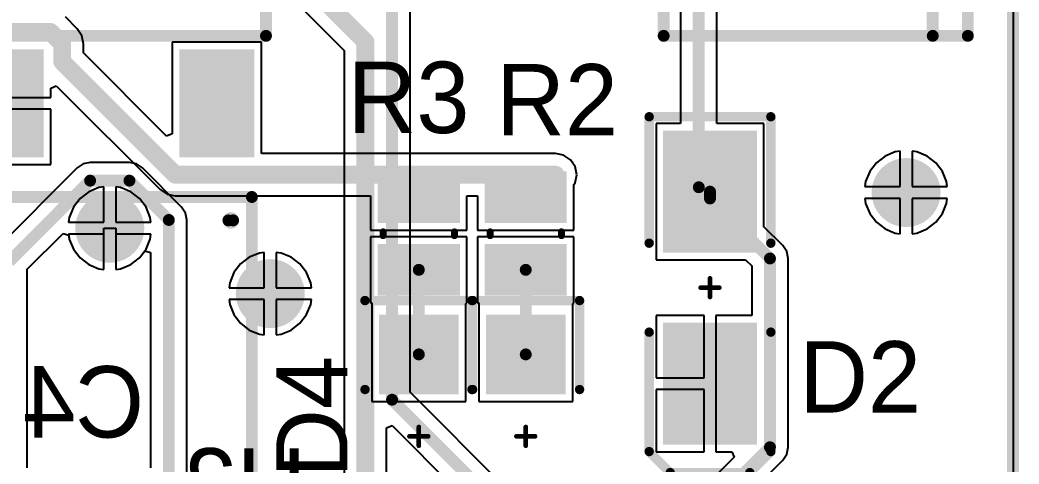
# Model space of a CAD drawing. Extents: x 60.8 to 138.7, y 69.3 to 128.3.
# Drawn here: x 104.51 to 125.86, y 105.33 to 114.81 of the extents above; entities that cross this region are included whole.
import ezdxf

# ---------------------------------------------------------------- set-up
doc = ezdxf.new("R2010")
doc.units = 0
doc.layers.get('0').update_dxf_attribs({"linetype": 'CONTINUOUS'})
for name, color, linetype in [('BOTTOMLAYER', 5, 'CONTINUOUS'), ('BOTTOMOVERLAY', 54, 'CONTINUOUS'), ('BOTTOMSOLDER', 6, 'CONTINUOUS'), ('MECHANICAL1', 6, 'CONTINUOUS'), ('MULTILAYER', 9, 'CONTINUOUS'), ('TOPLAYER', 1, 'CONTINUOUS'), ('TOPOVERLAY', 2, 'CONTINUOUS'), ('TOPPASTE', 8, 'CONTINUOUS'), ('TOPSOLDER', 216, 'CONTINUOUS')]:
    doc.layers.add(name, color=color, linetype=linetype)

# ---------------------------------------------------------------- blocks, each defined once
blk = doc.blocks.new('DSO_C2_X1_8_24')
at = {"layer": 'MECHANICAL1', "const_width": 0.1}
for points in [[(0, -0.2), (0, 0.2)], [(0.2, 0), (-0.2, 0)]]:
    blk.add_lwpolyline(points, dxfattribs=at)
at = {"layer": 'MECHANICAL1', "const_width": 0.05}
for points in [[(-0.025, 0.2, 1), (0.025, 0.2, 1)], [(-0.225, 0, 1), (-0.175, 0, 1)], [(0.175, 0, 1), (0.225, 0, 1)], [(-0.025, -0.2, 1), (0.025, -0.2, 1)]]:
    blk.add_lwpolyline(points, format="xyb", close=True, dxfattribs=at)
at = {"layer": 'TOPLAYER'}
for points in [[(-3.25, -0.9), (-0.85, -0.9), (-3.25, 0.9), (-0.85, 0.9)], [(0.85, -0.9), (3.25, -0.9), (0.85, 0.9), (3.25, 0.9)]]:
    blk.add_solid(points, dxfattribs=at)
at = {"layer": 'TOPOVERLAY', "const_width": 0.2}
for points in [[(-3.65, -1.3), (-3.65, 1.3)], [(-0.95, 1.3), (-3.65, 1.3)], [(3.5, 1.3), (0.95, 1.3)], [(3.95, 0.85), (3.5, 1.3)], [(3.95, -0.85), (3.95, 0.85)], [(3.5, -1.3), (3.95, -0.85)], [(-0.95, -1.3), (-3.65, -1.3)], [(3.5, -1.3), (0.95, -1.3)]]:
    blk.add_lwpolyline(points, dxfattribs=at)
at = {"layer": 'TOPOVERLAY', "const_width": 0.1}
for points in [[(-3.7, 1.3, 1), (-3.6, 1.3, 1)], [(-3.7, 1.3, 1), (-3.6, 1.3, 1)], [(-1, 1.3, 1), (-0.9, 1.3, 1)], [(0.9, 1.3, 1), (1, 1.3, 1)], [(3.45, 1.3, 1), (3.55, 1.3, 1)], [(3.45, 1.3, 1), (3.55, 1.3, 1)], [(3.9, 0.85, 1), (4, 0.85, 1)], [(3.9, 0.85, 1), (4, 0.85, 1)], [(3.9, -0.85, 1), (4, -0.85, 1)], [(3.9, -0.85, 1), (4, -0.85, 1)], [(-3.7, -1.3, 1), (-3.6, -1.3, 1)], [(-3.7, -1.3, 1), (-3.6, -1.3, 1)], [(-1, -1.3, 1), (-0.9, -1.3, 1)], [(0.9, -1.3, 1), (1, -1.3, 1)], [(3.45, -1.3, 1), (3.55, -1.3, 1)], [(3.45, -1.3, 1), (3.55, -1.3, 1)]]:
    blk.add_lwpolyline(points, format="xyb", close=True, dxfattribs=at)
at = {"layer": 'TOPPASTE'}
for points in [[(-3.25, -0.9), (-0.85, -0.9), (-3.25, 0.9), (-0.85, 0.9)], [(0.85, -0.9), (3.25, -0.9), (0.85, 0.9), (3.25, 0.9)]]:
    blk.add_solid(points, dxfattribs=at)
at = {"layer": 'TOPSOLDER'}
for points in [[(-3.352, -1.002), (-0.748, -1.002), (-3.352, 1.002), (-0.748, 1.002)], [(0.748, -1.002), (3.352, -1.002), (0.748, 1.002), (3.352, 1.002)]]:
    blk.add_solid(points, dxfattribs=at)
blk = doc.blocks.new('LED1206Y_25')
at = {"layer": 'MECHANICAL1', "const_width": 0.1}
for points in [[(0, -0.2), (0, 0.2)], [(0.2, 0), (-0.2, 0)]]:
    blk.add_lwpolyline(points, dxfattribs=at)
at = {"layer": 'MECHANICAL1', "const_width": 0.05}
for points in [[(-0.025, 0.2, 1), (0.025, 0.2, 1)], [(-0.225, 0, 1), (-0.175, 0, 1)], [(0.175, 0, 1), (0.225, 0, 1)], [(-0.025, -0.2, 1), (0.025, -0.2, 1)]]:
    blk.add_lwpolyline(points, format="xyb", close=True, dxfattribs=at)
at = {"layer": 'TOPLAYER'}
for points in [[(-2.5, -0.75), (-1, -0.75), (-2.5, 0.75), (-1, 0.75)], [(1, -0.75), (2.5, -0.75), (1, 0.75), (2.5, 0.75)]]:
    blk.add_solid(points, dxfattribs=at)
at = {"layer": 'TOPOVERLAY', "const_width": 0.2}
for points in [[(-1, 1.15), (-2.9, 1.15)], [(-2.9, -1.15), (-2.9, 1.15)], [(2.7, 1.15), (1, 1.15)], [(3.2, 0.75), (2.7, 1.15)], [(3.2, -0.75), (3.2, 0.75)], [(2.7, -1.15), (3.2, -0.75)], [(-1, -1.15), (-2.9, -1.15)], [(2.7, -1.15), (1, -1.15)]]:
    blk.add_lwpolyline(points, dxfattribs=at)
at = {"layer": 'TOPOVERLAY', "const_width": 0.1}
for points in [[(-2.95, 1.15, 1), (-2.85, 1.15, 1)], [(-2.95, 1.15, 1), (-2.85, 1.15, 1)], [(-1.05, 1.15, 1), (-0.95, 1.15, 1)], [(0.95, 1.15, 1), (1.05, 1.15, 1)], [(2.65, 1.15, 1), (2.75, 1.15, 1)], [(2.65, 1.15, 1), (2.75, 1.15, 1)], [(3.15, 0.75, 1), (3.25, 0.75, 1)], [(3.15, 0.75, 1), (3.25, 0.75, 1)], [(3.15, -0.75, 1), (3.25, -0.75, 1)], [(3.15, -0.75, 1), (3.25, -0.75, 1)], [(-2.95, -1.15, 1), (-2.85, -1.15, 1)], [(-2.95, -1.15, 1), (-2.85, -1.15, 1)], [(-1.05, -1.15, 1), (-0.95, -1.15, 1)], [(0.95, -1.15, 1), (1.05, -1.15, 1)], [(2.65, -1.15, 1), (2.75, -1.15, 1)], [(2.65, -1.15, 1), (2.75, -1.15, 1)]]:
    blk.add_lwpolyline(points, format="xyb", close=True, dxfattribs=at)
at = {"layer": 'TOPPASTE'}
for points in [[(-2.5, -0.75), (-1, -0.75), (-2.5, 0.75), (-1, 0.75)], [(1, -0.75), (2.5, -0.75), (1, 0.75), (2.5, 0.75)]]:
    blk.add_solid(points, dxfattribs=at)
at = {"layer": 'TOPSOLDER'}
for points in [[(-2.602, -0.852), (-0.898, -0.852), (-2.602, 0.852), (-0.898, 0.852)], [(0.898, -0.852), (2.602, -0.852), (0.898, 0.852), (2.602, 0.852)]]:
    blk.add_solid(points, dxfattribs=at)
blk = doc.blocks.new('LED1206Y_26')
at = {"layer": 'MECHANICAL1', "const_width": 0.1}
for points in [[(0, -0.2), (0, 0.2)], [(0.2, 0), (-0.2, 0)]]:
    blk.add_lwpolyline(points, dxfattribs=at)
at = {"layer": 'MECHANICAL1', "const_width": 0.05}
for points in [[(-0.025, 0.2, 1), (0.025, 0.2, 1)], [(-0.225, 0, 1), (-0.175, 0, 1)], [(0.175, 0, 1), (0.225, 0, 1)], [(-0.025, -0.2, 1), (0.025, -0.2, 1)]]:
    blk.add_lwpolyline(points, format="xyb", close=True, dxfattribs=at)
at = {"layer": 'TOPLAYER'}
for points in [[(-2.5, -0.75), (-1, -0.75), (-2.5, 0.75), (-1, 0.75)], [(1, -0.75), (2.5, -0.75), (1, 0.75), (2.5, 0.75)]]:
    blk.add_solid(points, dxfattribs=at)
at = {"layer": 'TOPOVERLAY', "const_width": 0.2}
for points in [[(-1, 1.15), (-2.9, 1.15)], [(-2.9, -1.15), (-2.9, 1.15)], [(2.7, 1.15), (1, 1.15)], [(3.2, 0.75), (2.7, 1.15)], [(3.2, -0.75), (3.2, 0.75)], [(2.7, -1.15), (3.2, -0.75)], [(-1, -1.15), (-2.9, -1.15)], [(2.7, -1.15), (1, -1.15)]]:
    blk.add_lwpolyline(points, dxfattribs=at)
at = {"layer": 'TOPOVERLAY', "const_width": 0.1}
for points in [[(-2.95, 1.15, 1), (-2.85, 1.15, 1)], [(-2.95, 1.15, 1), (-2.85, 1.15, 1)], [(-1.05, 1.15, 1), (-0.95, 1.15, 1)], [(0.95, 1.15, 1), (1.05, 1.15, 1)], [(2.65, 1.15, 1), (2.75, 1.15, 1)], [(2.65, 1.15, 1), (2.75, 1.15, 1)], [(3.15, 0.75, 1), (3.25, 0.75, 1)], [(3.15, 0.75, 1), (3.25, 0.75, 1)], [(3.15, -0.75, 1), (3.25, -0.75, 1)], [(3.15, -0.75, 1), (3.25, -0.75, 1)], [(-2.95, -1.15, 1), (-2.85, -1.15, 1)], [(-2.95, -1.15, 1), (-2.85, -1.15, 1)], [(-1.05, -1.15, 1), (-0.95, -1.15, 1)], [(0.95, -1.15, 1), (1.05, -1.15, 1)], [(2.65, -1.15, 1), (2.75, -1.15, 1)], [(2.65, -1.15, 1), (2.75, -1.15, 1)]]:
    blk.add_lwpolyline(points, format="xyb", close=True, dxfattribs=at)
at = {"layer": 'TOPPASTE'}
for points in [[(-2.5, -0.75), (-1, -0.75), (-2.5, 0.75), (-1, 0.75)], [(1, -0.75), (2.5, -0.75), (1, 0.75), (2.5, 0.75)]]:
    blk.add_solid(points, dxfattribs=at)
at = {"layer": 'TOPSOLDER'}
for points in [[(-2.602, -0.852), (-0.898, -0.852), (-2.602, 0.852), (-0.898, 0.852)], [(0.898, -0.852), (2.602, -0.852), (0.898, 0.852), (2.602, 0.852)]]:
    blk.add_solid(points, dxfattribs=at)
blk = doc.blocks.new('F____H______5_20___28')
at = {"layer": 'TOPOVERLAY', "const_width": 0.254}
for points in [[(5.75, -2.75), (5.75, -1.75)], [(14.25, -2.75), (14.25, -1.75)], [(20, -2.75), (20, -1.75)], [(20.75, -2.75), (20.75, -1.75)], [(-0.75, -2.75), (5.75, -2.75)], [(14.25, -2.75), (20.75, -2.75)]]:
    blk.add_lwpolyline(points, dxfattribs=at)
at = {"layer": 'TOPOVERLAY', "const_width": 0.127}
for points in [[(5.687, -2.75, 1), (5.814, -2.75, 1)], [(5.687, -2.75, 1), (5.814, -2.75, 1)], [(14.186, -2.75, 1), (14.313, -2.75, 1)], [(14.186, -2.75, 1), (14.313, -2.75, 1)], [(19.937, -2.75, 1), (20.064, -2.75, 1)], [(20.687, -2.75, 1), (20.814, -2.75, 1)], [(20.687, -2.75, 1), (20.814, -2.75, 1)]]:
    blk.add_lwpolyline(points, format="xyb", close=True, dxfattribs=at)
blk = doc.blocks.new('C0805R_42')
at = {"layer": 'TOPLAYER'}
for points in [[(-0.45, -0.775), (0.45, -0.775), (-0.45, 0.775), (0.45, 0.775)], [(1.1, -0.775), (2, -0.775), (1.1, 0.775), (2, 0.775)]]:
    blk.add_solid(points, dxfattribs=at)
at = {"layer": 'TOPOVERLAY', "const_width": 0.15}
for points in [[(0.73, 0.762), (0.81, 0.762)], [(0.73, -0.762), (0.81, -0.762)]]:
    blk.add_lwpolyline(points, dxfattribs=at)
at = {"layer": 'TOPOVERLAY', "const_width": 0.075}
for points in [[(0.693, 0.762, 1), (0.768, 0.762, 1)], [(0.773, 0.762, 1), (0.848, 0.762, 1)], [(0.693, -0.762, 1), (0.768, -0.762, 1)], [(0.773, -0.762, 1), (0.848, -0.762, 1)]]:
    blk.add_lwpolyline(points, format="xyb", close=True, dxfattribs=at)
at = {"layer": 'TOPPASTE'}
for points in [[(-0.45, -0.775), (0.45, -0.775), (-0.45, 0.775), (0.45, 0.775)], [(1.1, -0.775), (2, -0.775), (1.1, 0.775), (2, 0.775)]]:
    blk.add_solid(points, dxfattribs=at)
at = {"layer": 'TOPSOLDER'}
for points in [[(-0.552, -0.877), (0.552, -0.877), (-0.552, 0.877), (0.552, 0.877)], [(0.998, -0.877), (2.102, -0.877), (0.998, 0.877), (2.102, 0.877)]]:
    blk.add_solid(points, dxfattribs=at)
blk = doc.blocks.new('C0805R_43')
at = {"layer": 'TOPLAYER'}
for points in [[(-0.45, -0.775), (0.45, -0.775), (-0.45, 0.775), (0.45, 0.775)], [(1.1, -0.775), (2, -0.775), (1.1, 0.775), (2, 0.775)]]:
    blk.add_solid(points, dxfattribs=at)
at = {"layer": 'TOPOVERLAY', "const_width": 0.15}
for points in [[(0.73, 0.762), (0.81, 0.762)], [(0.73, -0.762), (0.81, -0.762)]]:
    blk.add_lwpolyline(points, dxfattribs=at)
at = {"layer": 'TOPOVERLAY', "const_width": 0.075}
for points in [[(0.693, 0.762, 1), (0.768, 0.762, 1)], [(0.773, 0.762, 1), (0.848, 0.762, 1)], [(0.693, -0.762, 1), (0.768, -0.762, 1)], [(0.773, -0.762, 1), (0.848, -0.762, 1)]]:
    blk.add_lwpolyline(points, format="xyb", close=True, dxfattribs=at)
at = {"layer": 'TOPPASTE'}
for points in [[(-0.45, -0.775), (0.45, -0.775), (-0.45, 0.775), (0.45, 0.775)], [(1.1, -0.775), (2, -0.775), (1.1, 0.775), (2, 0.775)]]:
    blk.add_solid(points, dxfattribs=at)
at = {"layer": 'TOPSOLDER'}
for points in [[(-0.552, -0.877), (0.552, -0.877), (-0.552, 0.877), (0.552, 0.877)], [(0.998, -0.877), (2.102, -0.877), (0.998, 0.877), (2.102, 0.877)]]:
    blk.add_solid(points, dxfattribs=at)
blk = doc.blocks.new('SPST_NO_62')
at = {"layer": 'TOPLAYER'}
for points in [[(-0.7, 8.95), (0.7, 8.95), (-0.7, 11.05), (0.7, 11.05)], [(3.8, 8.95), (5.2, 8.95), (3.8, 11.05), (5.2, 11.05)], [(-0.7, -1.05), (0.7, -1.05), (-0.7, 1.05), (0.7, 1.05)], [(3.8, -1.05), (5.2, -1.05), (3.8, 1.05), (5.2, 1.05)]]:
    blk.add_solid(points, dxfattribs=at)
at = {"layer": 'TOPOVERLAY', "const_width": 0.254}
for points in [[(-0.75, 8), (-0.75, 2)], [(5.25, 8), (-0.75, 8)], [(5.25, 8), (5.25, 2)], [(5.25, 2), (-0.75, 2)]]:
    blk.add_lwpolyline(points, dxfattribs=at)
at = {"layer": 'TOPOVERLAY'}
for points, const_width in [([(-0.814, 8, 1), (-0.687, 8, 1)], 0.127), ([(-0.814, 8, 1), (-0.687, 8, 1)], 0.127), ([(5.186, 8, 1), (5.313, 8, 1)], 0.127), ([(5.186, 8, 1), (5.313, 8, 1)], 0.127), ([(-0.25, 2.5, 1), (-0.35, 2.5, 1)], 0.254), ([(-0.413, 2.5, 1), (-0.286, 2.5, 1)], 0.127), ([(-0.313, 2.5, 1), (-0.186, 2.5, 1)], 0.127), ([(-0.814, 2, 1), (-0.687, 2, 1)], 0.127), ([(-0.814, 2, 1), (-0.687, 2, 1)], 0.127), ([(5.186, 2, 1), (5.313, 2, 1)], 0.127), ([(5.186, 2, 1), (5.313, 2, 1)], 0.127)]:
    blk.add_lwpolyline(points, format="xyb", close=True, dxfattribs=dict(at, const_width=const_width))
at = {"layer": 'TOPPASTE'}
for points in [[(-0.7, 8.95), (0.7, 8.95), (-0.7, 11.05), (0.7, 11.05)], [(3.8, 8.95), (5.2, 8.95), (3.8, 11.05), (5.2, 11.05)], [(-0.7, -1.05), (0.7, -1.05), (-0.7, 1.05), (0.7, 1.05)], [(3.8, -1.05), (5.2, -1.05), (3.8, 1.05), (5.2, 1.05)]]:
    blk.add_solid(points, dxfattribs=at)
at = {"layer": 'TOPSOLDER'}
for points in [[(-0.802, 8.848), (0.802, 8.848), (-0.802, 11.152), (0.802, 11.152)], [(3.698, 8.848), (5.302, 8.848), (3.698, 11.152), (5.302, 11.152)], [(-0.802, -1.152), (0.802, -1.152), (-0.802, 1.152), (0.802, 1.152)], [(3.698, -1.152), (5.302, -1.152), (3.698, 1.152), (5.302, 1.152)]]:
    blk.add_solid(points, dxfattribs=at)

msp = doc.modelspace()

# ---------------------------------------------------------------- linework, layer by layer
at = {"layer": 'BOTTOMLAYER'}
for p, q in [((112.847, 106.861), (112.847, 117.505)), ((125.73, 116.451), (125.73, 69.469)), ((109.891, 115.702), (111.434, 114.159)), ((111.434, 114.159), (111.434, 102.859)), ((122.996, 111.902), (122.81, 111.759)), ((123.212, 111.991), (122.996, 111.902)), ((123.317, 112.005), (123.212, 111.991)), ((123.317, 111.252), (123.317, 112.005)), ((123.676, 111.991), (123.571, 112.005)), ((123.571, 112.005), (123.571, 111.252)), ((123.892, 111.902), (123.676, 111.991)), ((124.078, 111.759), (123.892, 111.902)), ((105.857, 111.738), (105.73, 111.654)), ((106.005, 111.767), (105.857, 111.738)), ((106.847, 111.767), (106.005, 111.767)), ((106.995, 111.738), (106.847, 111.767)), ((107.122, 111.654), (106.995, 111.738)), ((122.81, 111.759), (122.667, 111.573)), ((124.221, 111.573), (124.078, 111.759)), ((105.73, 111.654), (104, 109.924)), ((107.962, 110.814), (107.122, 111.654)), ((122.667, 111.573), (122.578, 111.357)), ((124.31, 111.357), (124.221, 111.573)), ((122.578, 111.357), (122.564, 111.252)), ((122.564, 111.252), (123.317, 111.252)), ((123.571, 111.252), (124.324, 111.252)), ((124.324, 111.252), (124.31, 111.357)), ((108.046, 110.687), (107.962, 110.814)), ((123.317, 110.998), (122.564, 110.998)), ((122.564, 110.998), (122.578, 110.893)), ((122.578, 110.893), (122.667, 110.677)), ((123.317, 110.245), (123.317, 110.998)), ((124.324, 110.998), (123.571, 110.998)), ((123.571, 110.998), (123.571, 110.245)), ((124.221, 110.677), (124.31, 110.893)), ((124.31, 110.893), (124.324, 110.998)), ((108.075, 110.539), (108.046, 110.687)), ((122.667, 110.677), (122.81, 110.491)), ((124.078, 110.491), (124.221, 110.677)), ((108.075, 102.383), (108.075, 110.539)), ((122.81, 110.491), (122.996, 110.348)), ((123.892, 110.348), (124.078, 110.491)), ((104.663, 109.488), (105.429, 110.253)), ((105.429, 110.253), (105.549, 110.213)), ((105.549, 110.213), (105.56, 110.131)), ((106.299, 109.483), (106.299, 110.363)), ((106.299, 110.363), (106.553, 110.363)), ((106.553, 110.363), (106.553, 109.483)), ((122.996, 110.348), (123.212, 110.259)), ((123.212, 110.259), (123.317, 110.245)), ((123.571, 110.245), (123.676, 110.259)), ((123.676, 110.259), (123.892, 110.348)), ((105.56, 110.131), (105.649, 109.915)), ((105.649, 109.915), (105.792, 109.729)), ((107.06, 109.729), (107.178, 109.883)), ((107.178, 109.883), (107.299, 109.842)), ((107.299, 109.842), (107.299, 105.244)), ((109.407, 109.743), (109.221, 109.6)), ((109.623, 109.832), (109.407, 109.743)), ((109.728, 109.846), (109.623, 109.832)), ((109.728, 109.093), (109.728, 109.846)), ((110.087, 109.832), (109.982, 109.846)), ((109.982, 109.846), (109.982, 109.093)), ((110.303, 109.743), (110.087, 109.832)), ((110.489, 109.6), (110.303, 109.743)), ((105.792, 109.729), (105.978, 109.586)), ((105.978, 109.586), (106.194, 109.497)), ((106.658, 109.497), (106.874, 109.586)), ((106.874, 109.586), (107.06, 109.729)), ((109.221, 109.6), (109.078, 109.414)), ((110.632, 109.414), (110.489, 109.6)), ((104.663, 105.244), (104.663, 109.488)), ((106.194, 109.497), (106.299, 109.483)), ((106.553, 109.483), (106.658, 109.497)), ((109.078, 109.414), (108.989, 109.198)), ((110.721, 109.198), (110.632, 109.414)), ((108.989, 109.198), (108.975, 109.093)), ((110.735, 109.093), (110.721, 109.198)), ((108.975, 109.093), (109.728, 109.093)), ((109.982, 109.093), (110.735, 109.093)), ((109.728, 108.839), (108.975, 108.839)), ((108.975, 108.839), (108.989, 108.734)), ((108.989, 108.734), (109.078, 108.518)), ((109.728, 108.086), (109.728, 108.839)), ((110.735, 108.839), (109.982, 108.839)), ((109.982, 108.839), (109.982, 108.086)), ((110.632, 108.518), (110.721, 108.734)), ((110.721, 108.734), (110.735, 108.839)), ((109.078, 108.518), (109.221, 108.332)), ((110.489, 108.332), (110.632, 108.518)), ((109.221, 108.332), (109.407, 108.189)), ((110.303, 108.189), (110.489, 108.332)), ((109.407, 108.189), (109.623, 108.1)), ((109.623, 108.1), (109.728, 108.086)), ((109.982, 108.086), (110.087, 108.1)), ((110.087, 108.1), (110.303, 108.189)), ((116.607, 103.101), (112.847, 106.861)), ((112.34, 106.103), (112.458, 106.152)), ((112.458, 106.152), (115.206, 103.403)), ((112.34, 103.14), (112.34, 106.103))]:
    msp.add_line(p, q, dxfattribs=at)
for points, const_width in [([(112.459, 106.7), (112.459, 117.505)], 0.254), ([(109.013, 117.221), (111.887, 114.347)], 0.381), ([(111.887, 100.965), (111.887, 114.347)], 0.381), ([(104.275, 109.649), (106.005, 111.379)], 0.254), ([(106.005, 111.379), (106.847, 111.379)], 0.254), ([(106.847, 111.379), (107.687, 110.539)], 0.254), ([(107.687, 102.222), (107.687, 110.539)], 0.254), ([(112.459, 106.7), (116.332, 102.826)], 0.254)]:
    msp.add_lwpolyline(points, dxfattribs=dict(at, const_width=const_width))
for points, const_width in [([(111.792, 114.347, 1), (111.982, 114.347, 1)], 0.191), ([(111.792, 114.347, 1), (111.982, 114.347, 1)], 0.191), ([(123.126, 111.125, 1), (123.761, 111.125, 1)], 0.635), ([(105.942, 111.379, 1), (106.069, 111.379, 1)], 0.127), ([(105.942, 111.379, 1), (106.069, 111.379, 1)], 0.127), ([(106.783, 111.379, 1), (106.91, 111.379, 1)], 0.127), ([(106.783, 111.379, 1), (106.91, 111.379, 1)], 0.127), ([(106.109, 110.363, 1), (106.743, 110.363, 1)], 0.635), ([(107.624, 110.539, 1), (107.751, 110.539, 1)], 0.127), ([(107.624, 110.539, 1), (107.751, 110.539, 1)], 0.127), ([(109.537, 108.966, 1), (110.172, 108.966, 1)], 0.635), ([(112.395, 106.7, 1), (112.522, 106.7, 1)], 0.127), ([(112.395, 106.7, 1), (112.522, 106.7, 1)], 0.127)]:
    msp.add_lwpolyline(points, format="xyb", close=True, dxfattribs=dict(at, const_width=const_width))
at = {"layer": 'BOTTOMSOLDER', "const_width": 0.737}
for points in [[(123.076, 111.125, 1), (123.812, 111.125, 1)], [(106.058, 110.363, 1), (106.794, 110.363, 1)], [(109.487, 108.966, 1), (110.223, 108.966, 1)]]:
    msp.add_lwpolyline(points, format="xyb", close=True, dxfattribs=at)
at = {"layer": 'MECHANICAL1', "const_width": 0.254}
msp.add_lwpolyline([(125.73, 69.469), (125.73, 120.142)], dxfattribs=at)
at = {"layer": 'MULTILAYER', "const_width": 0.635}
for points in [[(123.126, 111.125, 1), (123.761, 111.125, 1)], [(106.109, 110.363, 1), (106.743, 110.363, 1)], [(109.537, 108.966, 1), (110.172, 108.966, 1)]]:
    msp.add_lwpolyline(points, format="xyb", close=True, dxfattribs=at)
at = {"layer": 'TOPLAYER'}
for p, q in [((125.73, 116.451), (125.73, 69.469)), ((118.625, 115.506), (118.625, 112.597)), ((119.401, 112.597), (119.401, 115.506)), ((105.73, 114.62), (105.476, 114.874)), ((105.829, 114.473), (105.73, 114.62)), ((105.73, 114.62), (105.73, 114.62)), ((105.863, 114.3), (105.829, 114.473)), ((105.863, 114.107), (105.863, 114.3)), ((109.666, 114.334), (107.758, 114.334)), ((107.758, 114.334), (107.758, 112.378)), ((109.666, 111.959), (109.666, 114.334)), ((107.641, 112.329), (105.863, 114.107)), ((105.166, 113.356), (105.283, 113.405)), ((105.283, 113.405), (107.503, 111.186)), ((103.258, 113.157), (105.166, 113.157)), ((105.166, 113.157), (105.166, 113.356)), ((105.166, 112.903), (104.339, 112.903)), ((105.166, 111.726), (105.166, 112.903)), ((118.625, 112.597), (118.099, 112.597)), ((118.099, 112.597), (118.099, 109.689)), ((120.407, 112.597), (119.401, 112.597)), ((120.407, 110.393), (120.407, 112.597)), ((107.758, 112.378), (107.641, 112.329)), ((115.951, 111.959), (109.666, 111.959)), ((116.124, 111.925), (115.951, 111.959)), ((116.271, 111.826), (116.124, 111.925)), ((122.996, 111.902), (122.81, 111.759)), ((123.212, 111.991), (122.996, 111.902)), ((123.317, 112.005), (123.212, 111.991)), ((123.317, 111.252), (123.317, 112.005)), ((123.676, 111.991), (123.571, 112.005)), ((123.571, 112.005), (123.571, 111.252)), ((123.892, 111.902), (123.676, 111.991)), ((124.078, 111.759), (123.892, 111.902)), ((104.339, 111.726), (105.166, 111.726)), ((116.337, 111.728), (116.271, 111.826)), ((116.345, 111.728), (116.337, 111.728)), ((116.345, 111.716), (116.345, 111.728)), ((116.37, 111.679), (116.345, 111.716)), ((116.404, 111.506), (116.37, 111.679)), ((122.81, 111.759), (122.667, 111.573)), ((124.221, 111.573), (124.078, 111.759)), ((116.37, 111.333), (116.404, 111.506)), ((122.667, 111.573), (122.578, 111.357)), ((124.31, 111.357), (124.221, 111.573)), ((106.299, 111.243), (106.194, 111.229)), ((106.299, 110.49), (106.299, 111.243)), ((106.658, 111.229), (106.553, 111.243)), ((106.553, 111.243), (106.553, 110.49)), ((116.345, 111.296), (116.37, 111.333)), ((116.345, 110.32), (116.345, 111.296)), ((122.578, 111.357), (122.564, 111.252)), ((122.564, 111.252), (123.317, 111.252)), ((123.571, 111.252), (124.324, 111.252)), ((124.324, 111.252), (124.31, 111.357)), ((105.978, 111.14), (105.792, 110.997)), ((106.194, 111.229), (105.978, 111.14)), ((106.874, 111.14), (106.658, 111.229)), ((107.06, 110.997), (106.874, 111.14)), ((107.503, 111.186), (107.65, 111.087)), ((107.65, 111.087), (107.823, 111.053)), ((107.823, 111.053), (107.823, 111.053)), ((107.823, 111.053), (112.001, 111.053)), ((112.001, 111.053), (112.001, 110.32)), ((114.059, 110.32), (114.059, 111.053)), ((114.059, 111.053), (114.287, 111.053)), ((114.287, 111.053), (114.287, 110.32)), ((105.649, 110.811), (105.56, 110.595)), ((105.792, 110.997), (105.649, 110.811)), ((107.203, 110.811), (107.06, 110.997)), ((107.292, 110.595), (107.203, 110.811)), ((123.317, 110.998), (122.564, 110.998)), ((122.564, 110.998), (122.578, 110.893)), ((122.578, 110.893), (122.667, 110.677)), ((123.317, 110.245), (123.317, 110.998)), ((124.324, 110.998), (123.571, 110.998)), ((123.571, 110.998), (123.571, 110.245)), ((124.221, 110.677), (124.31, 110.893)), ((124.31, 110.893), (124.324, 110.998)), ((105.56, 110.595), (105.546, 110.49)), ((107.306, 110.49), (107.292, 110.595)), ((122.667, 110.677), (122.81, 110.491)), ((124.078, 110.491), (124.221, 110.677)), ((105.546, 110.49), (106.299, 110.49)), ((106.553, 110.49), (107.306, 110.49)), ((120.809, 109.992), (120.407, 110.393)), ((122.81, 110.491), (122.996, 110.348)), ((123.892, 110.348), (124.078, 110.491)), ((106.299, 110.236), (105.546, 110.236)), ((105.546, 110.236), (105.56, 110.131)), ((106.299, 109.483), (106.299, 110.236)), ((107.306, 110.236), (106.553, 110.236)), ((106.553, 110.236), (106.553, 109.483)), ((107.292, 110.131), (107.306, 110.236)), ((112.001, 110.32), (114.059, 110.32)), ((114.059, 110.178), (112.001, 110.178)), ((112.001, 110.178), (112.001, 108.77)), ((114.059, 108.77), (114.059, 110.178)), ((114.287, 110.32), (116.345, 110.32)), ((116.345, 110.178), (114.287, 110.178)), ((114.287, 110.178), (114.287, 108.77)), ((116.345, 108.77), (116.345, 110.178)), ((122.996, 110.348), (123.212, 110.259)), ((123.212, 110.259), (123.317, 110.245)), ((123.571, 110.245), (123.676, 110.259)), ((123.676, 110.259), (123.892, 110.348)), ((105.56, 110.131), (105.649, 109.915)), ((107.203, 109.915), (107.292, 110.131)), ((120.893, 109.866), (120.809, 109.992)), ((105.649, 109.915), (105.792, 109.729)), ((107.06, 109.729), (107.203, 109.915)), ((109.407, 109.743), (109.221, 109.6)), ((109.623, 109.832), (109.407, 109.743)), ((109.728, 109.846), (109.623, 109.832)), ((109.728, 109.093), (109.728, 109.846)), ((110.087, 109.832), (109.982, 109.846)), ((109.982, 109.846), (109.982, 109.093)), ((110.303, 109.743), (110.087, 109.832)), ((110.489, 109.6), (110.303, 109.743)), ((120.922, 109.717), (120.893, 109.866)), ((105.792, 109.729), (105.978, 109.586)), ((105.978, 109.586), (106.194, 109.497)), ((106.658, 109.497), (106.874, 109.586)), ((106.874, 109.586), (107.06, 109.729)), ((109.221, 109.6), (109.078, 109.414)), ((110.632, 109.414), (110.489, 109.6)), ((118.099, 109.689), (120.013, 109.689)), ((120.013, 109.689), (120.146, 109.556)), ((120.146, 109.556), (120.146, 108.497)), ((120.922, 105.685), (120.922, 109.717)), ((106.194, 109.497), (106.299, 109.483)), ((106.553, 109.483), (106.658, 109.497)), ((109.078, 109.414), (108.989, 109.198)), ((110.721, 109.198), (110.632, 109.414)), ((108.989, 109.198), (108.975, 109.093)), ((110.735, 109.093), (110.721, 109.198)), ((108.975, 109.093), (109.728, 109.093)), ((109.982, 109.093), (110.735, 109.093)), ((109.728, 108.839), (108.975, 108.839)), ((108.975, 108.839), (108.989, 108.734)), ((108.989, 108.734), (109.078, 108.518)), ((109.728, 108.086), (109.728, 108.839)), ((110.735, 108.839), (109.982, 108.839)), ((109.982, 108.839), (109.982, 108.086)), ((110.632, 108.518), (110.721, 108.734)), ((110.721, 108.734), (110.735, 108.839)), ((112.001, 108.77), (112.026, 108.77)), ((112.026, 108.77), (112.026, 108.672)), ((114.034, 108.745), (114.059, 108.77)), ((114.034, 108.672), (114.034, 108.745)), ((114.059, 108.77), (114.059, 108.77)), ((114.287, 108.77), (114.312, 108.77)), ((114.312, 108.77), (114.312, 108.672)), ((116.32, 108.745), (116.345, 108.77)), ((116.32, 108.672), (116.32, 108.745)), ((116.345, 108.77), (116.345, 108.77)), ((109.078, 108.518), (109.221, 108.332)), ((110.489, 108.332), (110.632, 108.518)), ((112.026, 108.672), (112.026, 108.672)), ((112.026, 108.672), (112.026, 106.664)), ((114.034, 106.664), (114.034, 108.672)), ((114.034, 108.672), (114.034, 108.672)), ((114.312, 108.672), (114.312, 108.672)), ((114.312, 108.672), (114.312, 106.664)), ((116.32, 106.664), (116.32, 108.672)), ((116.32, 108.672), (116.32, 108.672)), ((119.126, 108.497), (118.099, 108.497)), ((118.099, 108.497), (118.099, 107.17)), ((119.126, 107.17), (119.126, 108.497)), ((120.146, 108.497), (119.38, 108.497)), ((119.38, 108.497), (119.38, 107.043)), ((109.221, 108.332), (109.407, 108.189)), ((110.303, 108.189), (110.489, 108.332)), ((109.407, 108.189), (109.623, 108.1)), ((109.623, 108.1), (109.728, 108.086)), ((109.982, 108.086), (110.087, 108.1)), ((110.087, 108.1), (110.303, 108.189)), ((118.099, 107.17), (119.126, 107.17)), ((119.38, 107.043), (119.38, 105.589)), ((119.126, 106.916), (118.099, 106.916)), ((118.099, 106.916), (118.099, 105.589)), ((119.126, 105.589), (119.126, 106.916)), ((112.026, 106.664), (114.034, 106.664)), ((114.312, 106.664), (116.32, 106.664)), ((120.893, 105.537), (120.922, 105.685)), ((120.922, 105.685), (120.922, 105.685)), ((120.922, 105.685), (120.922, 105.685)), ((120.922, 105.685), (120.922, 105.685)), ((119.771, 105.472), (117.869, 103.57)), ((118.099, 105.589), (119.126, 105.589)), ((119.38, 105.589), (119.723, 105.589)), ((119.723, 105.589), (119.771, 105.472)), ((120.809, 105.41), (120.893, 105.537)), ((118.532, 103.134), (120.809, 105.41))]:
    msp.add_line(p, q, dxfattribs=at)
for points, const_width in [([(119.013, 111.238), (119.013, 117.221)], 0.254), ([(102.743, 114.554), (105.156, 114.554)], 0.381), ([(105.156, 114.554), (105.41, 114.3)], 0.381), ([(105.41, 113.919), (105.41, 114.3)], 0.381), ([(105.41, 113.919), (107.823, 111.506)], 0.381), ([(107.823, 111.506), (115.951, 111.506)], 0.381), ([(119.253, 110.998), (119.253, 111.143)], 0.254), ([(119.253, 110.998), (120.534, 109.717)], 0.254), ([(120.534, 105.685), (120.534, 109.717)], 0.254), ([(113.03, 107.668), (113.03, 109.474)], 0.254), ([(115.316, 107.668), (115.316, 109.474)], 0.254), ([(118.144, 103.295), (120.534, 105.685)], 0.254)]:
    msp.add_lwpolyline(points, dxfattribs=dict(at, const_width=const_width))
for points, const_width in [([(105.061, 114.554, 1), (105.251, 114.554, 1)], 0.191), ([(105.061, 114.554, 1), (105.251, 114.554, 1)], 0.191), ([(105.315, 114.3, 1), (105.505, 114.3, 1)], 0.191), ([(105.315, 114.3, 1), (105.505, 114.3, 1)], 0.191), ([(105.315, 113.919, 1), (105.505, 113.919, 1)], 0.191), ([(105.315, 113.919, 1), (105.505, 113.919, 1)], 0.191), ([(107.728, 111.506, 1), (107.918, 111.506, 1)], 0.191), ([(107.728, 111.506, 1), (107.918, 111.506, 1)], 0.191), ([(115.856, 111.506, 1), (116.046, 111.506, 1)], 0.191), ([(123.126, 111.125, 1), (123.761, 111.125, 1)], 0.635), ([(118.95, 111.238, 1), (119.077, 111.238, 1)], 0.127), ([(119.189, 111.143, 1), (119.317, 111.143, 1)], 0.127), ([(119.189, 110.998, 1), (119.317, 110.998, 1)], 0.127), ([(119.189, 110.998, 1), (119.317, 110.998, 1)], 0.127), ([(106.109, 110.363, 1), (106.743, 110.363, 1)], 0.635), ([(120.471, 109.717, 1), (120.598, 109.717, 1)], 0.127), ([(120.471, 109.717, 1), (120.598, 109.717, 1)], 0.127), ([(109.537, 108.966, 1), (110.172, 108.966, 1)], 0.635), ([(112.966, 109.474, 1), (113.094, 109.474, 1)], 0.127), ([(115.252, 109.474, 1), (115.379, 109.474, 1)], 0.127), ([(112.966, 107.668, 1), (113.094, 107.668, 1)], 0.127), ([(115.252, 107.668, 1), (115.379, 107.668, 1)], 0.127), ([(120.471, 105.685, 1), (120.598, 105.685, 1)], 0.127), ([(120.471, 105.685, 1), (120.598, 105.685, 1)], 0.127)]:
    msp.add_lwpolyline(points, format="xyb", close=True, dxfattribs=dict(at, const_width=const_width))
at = {"layer": 'TOPSOLDER', "const_width": 0.737}
for points in [[(123.076, 111.125, 1), (123.812, 111.125, 1)], [(106.058, 110.363, 1), (106.794, 110.363, 1)], [(109.487, 108.966, 1), (110.223, 108.966, 1)]]:
    msp.add_lwpolyline(points, format="xyb", close=True, dxfattribs=at)

# ---------------------------------------------------------------- block references
for name, p, rotation in [('F____H______5_20___28', (104.013, 117.221), 360), ('SPST_NO_62', (108.712, 113.03), 180), ('DSO_C2_X1_8_24', (119.253, 109.093), 270), ('C0805R_43', (113.03, 109.474), 90), ('C0805R_42', (115.316, 109.474), 90), ('LED1206Y_26', (113.03, 105.918), 270), ('LED1206Y_25', (115.316, 105.918), 270)]:
    msp.add_blockref(name, p, dxfattribs=dict(rotation=rotation))

# ---------------------------------------------------------------- texts
at = {"layer": 'BOTTOMOVERLAY', "text_generation_flag": 2}
for s, p in [('C4', (107.163, 105.893)), ('U2', (110.617, 104.14))]:
    msp.add_text(s, height=1.524, dxfattribs=at).set_placement(p)
at = {"layer": 'TOPOVERLAY'}
for s, p in [('R3', (111.506, 112.395)), ('R2', (114.681, 112.344)), ('D2', (121.158, 106.426))]:
    msp.add_text(s, height=1.524, dxfattribs=at).set_placement(p)
msp.add_text('D4', height=1.524, rotation=90, dxfattribs=at).set_placement((111.506, 105.029))

doc.saveas('drawing.dxf')
